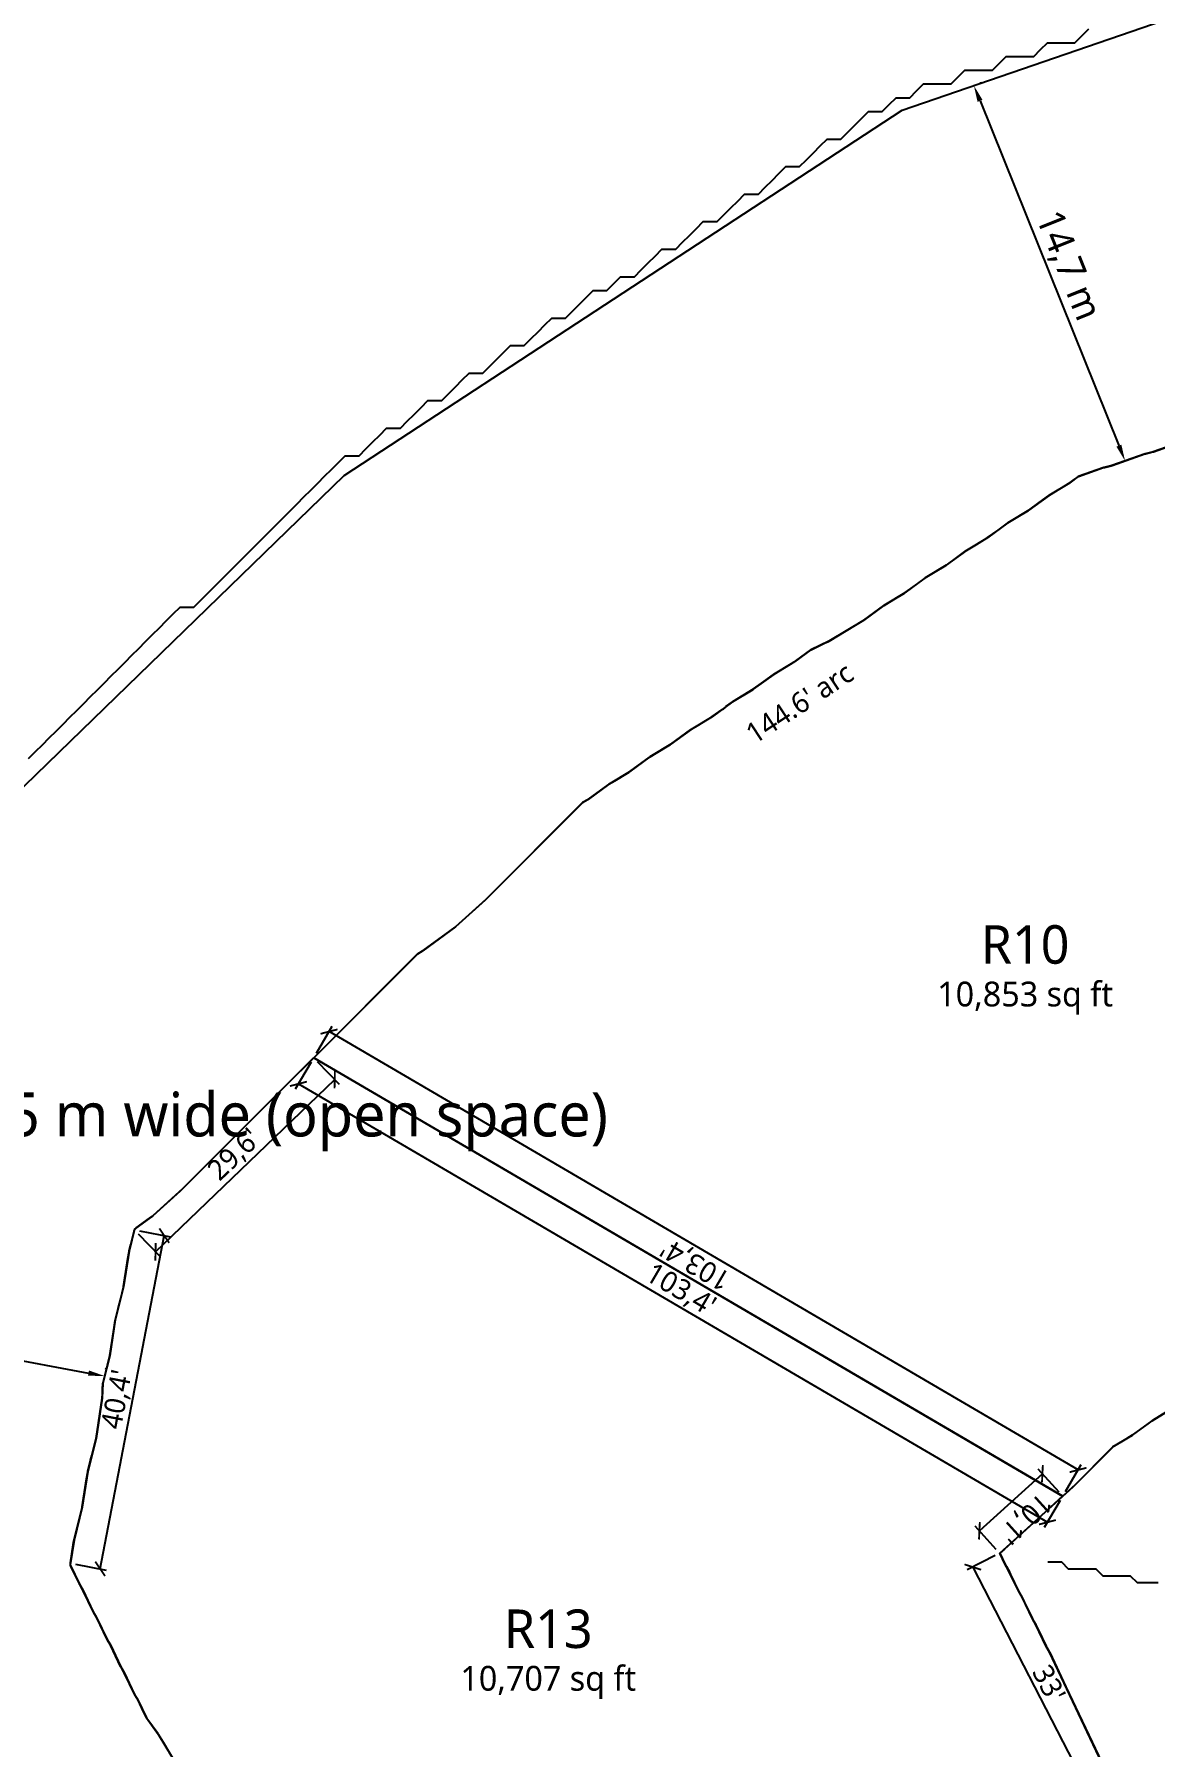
# Model space of a CAD drawing. Header units: metres. Extents: x 77 to 647, y -942 to -10.
# Drawn here: x 132.7 to 173.4, y -182.6 to -120.4 of the extents above; entities that cross this region are included whole.
import ezdxf
from ezdxf.enums import TextEntityAlignment as Align

# ---------------------------------------------------------------- set-up
doc = ezdxf.new("R2010")
doc.units = ezdxf.units.M
for name, color, linetype in [('COLONY_BOUNDARY', 3, 'Continuous'), ('DIM_GARDEN', 82, 'Continuous'), ('DIM_PLOTS', 5, 'Continuous'), ('DIM_PLOTS_ARC', 5, 'Continuous'), ('PLOT_TEXT', 7, 'Continuous'), ('PLOTS', 1, 'Continuous'), ('RIVERSIDE_GARDEN', 82, 'Continuous'), ('ROAD_CENTRELINE', 9, 'Continuous'), ('ROADS', 8, 'Continuous'), ('STREAM', 5, 'Continuous')]:
    doc.layers.add(name, color=color, linetype=linetype)
doc.styles.add('OpenSans', font='OpenSans-Regular.ttf')
doc.dimstyles.new('PLOT_FT', dxfattribs={"dimtxt": 0.75, "dimasz": 0.45, "dimexe": 0.225, "dimexo": 0.1875, "dimgap": 0.15, "dimtad": 1, "dimdec": 1, "dimlfac": 3.28084, "dimtxsty": 'OpenSans', "dimblk": 'ARCHTICK', "dimcen": 2.5, "dimazin": 3, "dimtfac": 1, "dimtmove": 0, "dimatfit": 3})
doc.dimstyles.new('ROAD_M', dxfattribs={"dimtxt": 1, "dimasz": 0.6, "dimexe": 0.3, "dimexo": 0.25, "dimgap": 0.2, "dimtad": 1, "dimdec": 1, "dimtxsty": 'OpenSans', "dimcen": 2.5, "dimazin": 3, "dimtfac": 1, "dimtmove": 0, "dimatfit": 3})

# ---------------------------------------------------------------- blocks, each defined once
blk = doc.blocks.new('_ARCHTICK')
at = {"color": 0, "linetype": 'BYBLOCK', "const_width": 0.15}
blk.add_lwpolyline([(-0.5, -0.5), (0.5, 0.5)], dxfattribs=at)
blk = doc.blocks.new('*D29')
at = {"color": 0}
for p, q in [((142.961, -157.442), (143.535, -156.46)), ((170.624, -172.578), (143.422, -156.655)), ((170.163, -173.365), (170.737, -172.383))]:
    blk.add_line(p, q, dxfattribs=at)
at = {"layer": 'Defpoints'}
for p in [(142.866, -157.604), (170.624, -172.578), (170.068, -173.527)]:
    blk.add_point(p, dxfattribs=at)
at = {"layer": 'DIM_PLOTS', "color": 0, "xscale": 0.44999999999999996, "yscale": 0.44999999999999996}
for p, rotation in [((143.422, -156.655), 149.65691929270614), ((170.624, -172.578), 329.6569192927061)]:
    blk.add_blockref('_ARCHTICK', p, dxfattribs=dict(at, rotation=rotation))
at = {"layer": 'DIM_PLOTS', "color": 0, "insert": (156.758, -165.069), "char_height": 0.75, "attachment_point": 5, "rotation": 149.65692, "style": 'OpenSans'}
blk.add_mtext("103,4'", dxfattribs=at)
blk = doc.blocks.new('*D39')
at = {"color": 0}
for p, q in [((167.613, -175.686), (166.602, -176.208)), ((166.802, -176.104), (171.412, -185.038)), ((172.223, -184.62), (171.212, -185.141))]:
    blk.add_line(p, q, dxfattribs=at)
at = {"layer": 'Defpoints'}
for p in [(167.78, -175.6), (166.802, -176.104), (172.389, -184.534)]:
    blk.add_point(p, dxfattribs=at)
at = {"layer": 'DIM_PLOTS', "color": 0, "xscale": 0.44999999999999996, "yscale": 0.44999999999999996}
for p, rotation in [((166.802, -176.104), 117.29079729415942), ((171.412, -185.038), -62.70920270584058)]:
    blk.add_blockref('_ARCHTICK', p, dxfattribs=dict(at, rotation=rotation))
at = {"layer": 'DIM_PLOTS', "color": 0, "insert": (169.574, -180.33), "char_height": 0.75, "attachment_point": 5, "rotation": 297.2908, "style": 'OpenSans'}
blk.add_mtext("33'", dxfattribs=at)
blk = doc.blocks.new('*D41')
at = {"color": 0}
for p, q in [((135.11, -176.168), (137.438, -164.068)), ((136.542, -163.895), (137.659, -164.11)), ((134.214, -175.996), (135.331, -176.211))]:
    blk.add_line(p, q, dxfattribs=at)
at = {"layer": 'Defpoints'}
for p in [(136.358, -163.86), (134.03, -175.96), (135.11, -176.168)]:
    blk.add_point(p, dxfattribs=at)
at = {"layer": 'DIM_PLOTS', "color": 0, "xscale": 0.44999999999999996, "yscale": 0.44999999999999996}
for p, rotation in [((137.438, -164.068), 79.10901115991983), ((135.11, -176.168), 259.1090111599198)]:
    blk.add_blockref('_ARCHTICK', p, dxfattribs=dict(at, rotation=rotation))
at = {"layer": 'DIM_PLOTS', "color": 0, "insert": (135.758, -170.019), "char_height": 0.75, "attachment_point": 5, "rotation": 79.10901, "style": 'OpenSans'}
blk.add_mtext("40,4'", dxfattribs=at)
blk = doc.blocks.new('*D42')
at = {"color": 0}
for p, q in [((142.996, -157.74), (143.784, -158.56)), ((137.12, -164.653), (143.628, -158.397)), ((136.488, -163.995), (137.276, -164.815))]:
    blk.add_line(p, q, dxfattribs=at)
at = {"layer": 'Defpoints'}
for p in [(142.866, -157.604), (136.358, -163.86), (137.12, -164.653)]:
    blk.add_point(p, dxfattribs=at)
at = {"layer": 'DIM_PLOTS', "color": 0, "xscale": 0.44999999999999996, "yscale": 0.44999999999999996}
for p, rotation in [((143.628, -158.397), 43.864845731076926), ((137.12, -164.653), 223.8648457310769)]:
    blk.add_blockref('_ARCHTICK', p, dxfattribs=dict(at, rotation=rotation))
at = {"layer": 'DIM_PLOTS', "color": 0, "insert": (140.01, -161.147), "char_height": 0.75, "attachment_point": 5, "rotation": 43.86485, "style": 'OpenSans'}
blk.add_mtext("29,6'", dxfattribs=at)
blk = doc.blocks.new('*D43')
at = {"color": 0}
for p, q in [((142.771, -157.766), (142.197, -158.748)), ((142.31, -158.554), (169.512, -174.476)), ((169.973, -173.689), (169.398, -174.671))]:
    blk.add_line(p, q, dxfattribs=at)
at = {"layer": 'Defpoints'}
for p in [(142.866, -157.604), (142.31, -158.554), (170.068, -173.527)]:
    blk.add_point(p, dxfattribs=at)
at = {"layer": 'DIM_PLOTS', "color": 0, "xscale": 0.44999999999999996, "yscale": 0.44999999999999996}
for p, rotation in [((142.31, -158.554), 149.65696807890234), ((169.512, -174.476), -30.34303192109766)]:
    blk.add_blockref('_ARCHTICK', p, dxfattribs=dict(at, rotation=rotation))
at = {"layer": 'DIM_PLOTS', "color": 0, "insert": (156.176, -166.062), "char_height": 0.75, "attachment_point": 5, "rotation": 329.65697, "style": 'OpenSans'}
blk.add_mtext("103,4'", dxfattribs=at)
blk = doc.blocks.new('*D44')
at = {"color": 0}
for p, q in [((169.329, -172.712), (167.041, -174.785)), ((169.942, -173.388), (169.178, -172.545)), ((167.654, -175.461), (166.89, -174.618))]:
    blk.add_line(p, q, dxfattribs=at)
at = {"layer": 'Defpoints'}
for p in [(169.329, -172.712), (170.068, -173.527), (167.78, -175.6)]:
    blk.add_point(p, dxfattribs=at)
at = {"layer": 'DIM_PLOTS', "color": 0, "xscale": 0.44999999999999996, "yscale": 0.44999999999999996}
for p, rotation in [((169.329, -172.712), 42.183413516332934), ((167.041, -174.785), -137.81658648366707)]:
    blk.add_blockref('_ARCHTICK', p, dxfattribs=dict(at, rotation=rotation))
at = {"layer": 'DIM_PLOTS', "color": 0, "insert": (168.689, -174.304), "char_height": 0.75, "attachment_point": 5, "rotation": 222.18341, "style": 'OpenSans'}
blk.add_mtext("10,1'", dxfattribs=at)
blk = doc.blocks.new('_CLOSEDFILLED')
at = {"color": 0, "linetype": 'BYBLOCK'}
blk.add_solid([(-1, 0.16), (0, 0), (-1, -0.16)], dxfattribs=at)
blk = doc.blocks.new('*D246')
at = {"color": 0}
for p, q in [((167.07, -122.2), (167.117, -122.181)), ((167.063, -122.849), (172.107, -135.373)), ((172.563, -135.836), (172.609, -135.817))]:
    blk.add_line(p, q, dxfattribs=at)
at = {"layer": 'Defpoints'}
for p in [(166.838, -122.293), (166.838, -122.293), (172.331, -135.929)]:
    blk.add_point(p, dxfattribs=at)
at = {"layer": 'DIM_GARDEN', "color": 0, "xscale": 0.6, "yscale": 0.6}
for p, rotation in [((166.838, -122.293), 111.93965939742556), ((172.331, -135.929), -68.06034060257444)]:
    blk.add_blockref('_CLOSEDFILLED', p, dxfattribs=dict(at, rotation=rotation))
at = {"layer": 'DIM_GARDEN', "color": 0, "insert": (170.234, -128.849), "char_height": 1, "attachment_point": 5, "rotation": 291.93966, "style": 'OpenSans'}
blk.add_mtext('14,7 m', dxfattribs=at)
blk = doc.blocks.new('*D247')
at = {"color": 0}
for p, q in [((121.132, -166.291), (121.142, -166.242)), ((121.677, -166.646), (134.686, -169.058)), ((135.321, -168.922), (135.33, -168.872))]:
    blk.add_line(p, q, dxfattribs=at)
at = {"layer": 'Defpoints'}
for p in [(121.087, -166.537), (121.087, -166.537), (135.276, -169.167)]:
    blk.add_point(p, dxfattribs=at)
at = {"layer": 'DIM_GARDEN', "color": 0, "xscale": 0.6, "yscale": 0.6}
for p, rotation in [((121.087, -166.537), 169.49687667655957), ((135.276, -169.167), -10.503123323440434)]:
    blk.add_blockref('_CLOSEDFILLED', p, dxfattribs=dict(at, rotation=rotation))
at = {"layer": 'DIM_GARDEN', "color": 0, "insert": (128.309, -167.164), "char_height": 1, "attachment_point": 5, "rotation": 349.49688, "style": 'OpenSans'}
blk.add_mtext('14,4 m', dxfattribs=at)

msp = doc.modelspace()

# ---------------------------------------------------------------- linework, layer by layer
at = {"layer": 'COLONY_BOUNDARY'}
msp.add_lwpolyline([(222.88, -259.14), (209.26, -249.96), (194.47, -246.82), (170.8, -238.57), (151.35, -227.07), (134.39, -209.29), (126.82, -193.61), (122.36, -185.17), (118.94, -178.32), (122.83, -156.97), (143.97, -136.46), (164.23, -123.19), (208.6, -107.93), (221.48, -103.71)], dxfattribs=at)
at = {"layer": 'PLOTS'}
for points in [[(174.094, -170.313), (173.321, -170.783), (173.31, -170.79), (173.3, -170.798), (173.154, -170.904), (172.606, -171.306), (172.594, -171.314), (172.257, -171.516), (171.932, -171.711), (171.9, -171.73), (171.874, -171.756), (170.443, -173.187), (170.437, -173.192), (170.068, -173.527), (142.866, -157.604), (146.609, -153.861), (146.609, -153.861), (146.616, -153.854), (146.624, -153.847), (146.639, -153.836), (146.647, -153.83), (146.655, -153.825), (146.818, -153.727), (146.83, -153.72), (146.841, -153.712), (147.819, -152.997), (148.007, -152.859), (148.02, -152.85), (148.032, -152.839), (149.105, -151.865), (149.11, -151.86), (149.115, -151.855), (149.807, -151.163), (152.609, -148.361), (152.616, -148.354), (152.624, -148.347), (152.639, -148.336), (152.647, -148.33), (152.655, -148.325), (152.734, -148.278), (152.818, -148.227), (152.83, -148.22), (152.841, -148.212), (153.56, -147.687), (153.566, -147.683), (153.575, -147.677), (153.58, -147.674), (153.796, -147.543), (154.319, -147.227), (154.33, -147.22), (154.34, -147.212), (155.06, -146.687), (155.066, -146.683), (155.075, -146.677), (155.08, -146.674), (155.296, -146.543), (155.819, -146.227), (155.83, -146.22), (155.84, -146.212), (156.56, -145.687), (156.566, -145.683), (156.575, -145.677), (156.58, -145.674), (156.853, -145.509), (157.319, -145.227), (157.33, -145.22), (157.34, -145.212), (157.577, -145.04), (157.657, -144.981), (157.663, -144.977), (157.671, -144.972), (157.684, -144.965), (157.688, -144.962), (157.709, -144.953), (157.709, -144.953), (157.725, -144.945), (157.75, -144.931), (157.774, -144.914), (157.796, -144.894), (157.816, -144.873), (157.825, -144.862), (157.83, -144.856), (157.835, -144.851), (158.043, -144.7), (158.065, -144.684), (158.076, -144.677), (158.819, -144.227), (158.83, -144.22), (158.84, -144.212), (159.216, -143.938), (159.565, -143.684), (159.576, -143.677), (160.216, -143.289), (160.319, -143.227), (160.33, -143.22), (160.34, -143.212), (160.378, -143.185), (160.914, -142.794), (160.92, -142.79), (160.926, -142.787), (161.42, -142.551), (161.557, -142.486), (161.57, -142.48), (161.583, -142.472), (162.819, -141.727), (162.83, -141.72), (162.841, -141.712), (163.565, -141.184), (163.576, -141.177), (163.933, -140.96), (164.319, -140.727), (164.33, -140.72), (164.34, -140.712), (164.716, -140.438), (165.065, -140.184), (165.076, -140.177), (165.433, -139.96), (165.819, -139.727), (165.83, -139.72), (165.84, -139.712), (166.216, -139.438), (166.565, -139.184), (166.576, -139.177), (166.933, -138.96), (167.319, -138.727), (167.33, -138.72), (167.34, -138.712), (167.716, -138.438), (168.065, -138.184), (168.076, -138.177), (168.433, -137.96), (168.819, -137.727), (168.83, -137.72), (168.84, -137.712), (169.216, -137.438), (169.565, -137.184), (169.576, -137.177), (170.319, -136.727), (170.33, -136.72), (170.341, -136.712), (170.484, -136.607), (170.624, -136.504), (170.63, -136.5), (170.637, -136.498), (171.553, -136.173), (171.568, -136.168), (171.593, -136.162), (171.835, -136.104), (171.85, -136.1), (171.865, -136.095), (173.053, -135.673), (173.068, -135.668), (173.335, -135.604), (173.35, -135.6), (173.365, -135.595), (174.553, -135.173)], [(137.972, -183.417), (137.441, -182.537), (137.227, -182.181), (137.22, -182.17), (137.212, -182.159), (136.804, -181.599), (136.804, -181.599), (136.802, -181.596), (136.8, -181.594), (136.798, -181.591), (136.796, -181.588), (136.793, -181.582), (136.789, -181.576), (136.786, -181.57), (136.784, -181.568), (136.783, -181.565), (136.781, -181.562), (136.78, -181.559), (136.78, -181.559), (136.687, -181.364), (136.486, -180.943), (136.486, -180.943), (136.48, -180.93), (136.473, -180.918), (136.473, -180.918), (136.425, -180.838), (136.368, -180.743), (136.368, -180.743), (136.366, -180.74), (136.364, -180.737), (136.362, -180.734), (136.358, -180.726), (136.357, -180.723), (136.355, -180.72), (136.353, -180.716), (135.986, -179.943), (135.986, -179.943), (135.98, -179.93), (135.973, -179.918), (135.973, -179.918), (135.881, -179.765), (135.868, -179.743), (135.868, -179.743), (135.866, -179.74), (135.864, -179.737), (135.862, -179.734), (135.858, -179.726), (135.857, -179.723), (135.855, -179.72), (135.853, -179.716), (135.486, -178.943), (135.486, -178.943), (135.48, -178.93), (135.473, -178.918), (135.473, -178.918), (135.381, -178.765), (135.368, -178.743), (135.368, -178.743), (135.366, -178.74), (135.364, -178.737), (135.362, -178.734), (135.358, -178.726), (135.357, -178.723), (135.355, -178.72), (135.353, -178.716), (134.986, -177.943), (134.986, -177.943), (134.98, -177.93), (134.973, -177.918), (134.973, -177.918), (134.881, -177.765), (134.868, -177.743), (134.868, -177.743), (134.866, -177.74), (134.864, -177.737), (134.862, -177.734), (134.858, -177.726), (134.857, -177.723), (134.855, -177.72), (134.853, -177.716), (134.486, -176.943), (134.486, -176.943), (134.48, -176.93), (134.473, -176.918), (134.473, -176.918), (134.368, -176.743), (134.366, -176.74), (134.364, -176.736), (134.362, -176.733), (134.358, -176.726), (134.357, -176.723), (134.355, -176.72), (134.354, -176.717), (134.248, -176.495), (134.094, -176.174), (134.049, -176.081), (134.049, -176.081), (134.048, -176.078), (134.046, -176.074), (134.045, -176.071), (134.043, -176.068), (134.041, -176.061), (134.038, -176.054), (134.036, -176.048), (134.035, -176.042), (134.033, -176.035), (134.031, -176.028), (134.03, -176.022), (134.029, -176.015), (134.028, -176.009), (134.028, -176.002), (134.028, -175.995), (134.028, -175.989), (134.028, -175.982), (134.028, -175.975), (134.029, -175.967), (134.029, -175.964), (134.03, -175.96), (134.03, -175.96), (134.03, -175.957), (134.031, -175.953), (134.031, -175.953), (134.133, -175.301), (134.133, -175.3), (134.158, -175.144), (134.158, -175.14), (134.159, -175.137), (134.16, -175.134), (134.161, -175.126), (134.162, -175.123), (134.163, -175.12), (134.163, -175.117), (134.457, -173.943), (134.457, -173.943), (134.46, -173.93), (134.462, -173.916), (134.462, -173.916), (134.618, -172.902), (134.658, -172.644), (134.658, -172.644), (134.658, -172.641), (134.659, -172.637), (134.66, -172.634), (134.661, -172.626), (134.662, -172.623), (134.663, -172.619), (134.664, -172.616), (134.761, -172.224), (134.806, -172.046), (134.96, -171.43), (135.18, -169.97), (135.189, -169.803), (135.199, -169.62), (135.209, -169.454), (135.209, -169.451), (135.209, -169.447), (135.209, -169.444), (135.21, -169.441), (135.211, -169.434), (135.212, -169.427), (135.213, -169.42), (135.214, -169.417), (135.214, -169.413), (135.215, -169.41), (135.216, -169.406), (135.216, -169.406), (135.374, -168.774), (135.457, -168.443), (135.457, -168.443), (135.46, -168.43), (135.462, -168.416), (135.462, -168.416), (135.618, -167.402), (135.658, -167.144), (135.658, -167.144), (135.658, -167.141), (135.659, -167.137), (135.66, -167.134), (135.661, -167.126), (135.662, -167.123), (135.663, -167.119), (135.664, -167.116), (135.764, -166.716), (135.81, -166.531), (135.856, -166.346), (135.957, -165.943), (135.957, -165.943), (135.96, -165.93), (135.962, -165.916), (135.962, -165.916), (136.118, -164.902), (136.158, -164.644), (136.158, -164.644), (136.158, -164.641), (136.159, -164.637), (136.16, -164.634), (136.161, -164.626), (136.162, -164.623), (136.163, -164.619), (136.164, -164.616), (136.219, -164.393), (136.341, -163.906), (136.342, -163.902), (136.343, -163.899), (136.344, -163.895), (136.345, -163.892), (136.347, -163.885), (136.35, -163.878), (136.352, -163.872), (136.355, -163.867), (136.358, -163.86), (136.361, -163.854), (136.364, -163.849), (136.367, -163.843), (136.371, -163.837), (136.374, -163.832), (136.379, -163.826), (136.383, -163.821), (136.387, -163.817), (136.392, -163.811), (136.396, -163.807), (136.401, -163.803), (136.406, -163.798), (136.412, -163.793), (136.414, -163.791), (136.417, -163.788), (136.42, -163.786), (136.423, -163.784), (136.955, -163.397), (137.007, -163.36), (137.007, -163.36), (137.02, -163.35), (137.032, -163.339), (137.032, -163.339), (138.026, -162.436), (138.061, -162.404), (138.105, -162.365), (138.11, -162.36), (138.115, -162.355), (142.861, -157.609), (142.861, -157.609), (142.866, -157.604), (142.873, -157.608), (170.062, -173.523), (170.068, -173.527), (170.063, -173.532), (170.063, -173.532), (168.989, -174.504), (167.947, -175.449), (167.947, -175.449), (167.78, -175.6), (167.879, -175.802), (167.879, -175.802), (167.966, -175.981), (167.966, -175.981), (167.97, -175.99), (167.975, -175.999), (167.975, -175.999), (168.013, -176.066), (168.021, -176.08), (168.086, -176.193), (168.086, -176.193), (168.089, -176.198), (168.091, -176.202), (168.093, -176.207), (168.093, -176.207), (168.171, -176.369), (168.465, -176.98), (168.465, -176.98), (168.47, -176.99), (168.475, -176.999), (168.475, -176.999), (168.484, -177.014), (168.511, -177.062), (168.586, -177.193), (168.586, -177.193), (168.589, -177.198), (168.591, -177.202), (168.593, -177.207), (168.593, -177.207), (168.671, -177.369), (168.965, -177.98), (168.965, -177.98), (168.97, -177.99), (168.975, -177.999), (168.975, -177.999), (168.984, -178.014), (169.011, -178.062), (169.086, -178.193), (169.086, -178.193), (169.089, -178.198), (169.091, -178.202), (169.093, -178.207), (169.093, -178.207), (169.171, -178.369), (169.465, -178.98), (169.465, -178.98), (169.47, -178.99), (169.475, -178.999), (169.475, -178.999), (169.489, -179.023), (169.586, -179.193), (169.586, -179.193), (169.588, -179.198), (169.591, -179.203), (169.594, -179.208), (169.594, -179.208), (170.181, -180.448), (171.485, -183.199)]]:
    msp.add_lwpolyline(points, dxfattribs=at)
at = {"layer": 'RIVERSIDE_GARDEN'}
for points in [[(222.88, -259.14), (209.26, -249.96), (194.47, -246.82), (194.47, -246.82), (170.8, -238.57), (151.35, -227.07), (134.39, -209.29), (126.82, -193.61), (122.36, -185.17), (118.94, -178.32), (122.83, -156.97), (143.97, -136.46), (164.23, -123.19), (208.6, -107.93), (221.48, -103.71)], [(174.56, -135.17), (173.35, -135.6), (173.06, -135.67), (171.85, -136.1), (171.56, -136.17), (170.63, -136.5), (170.33, -136.72), (169.57, -137.18), (168.83, -137.72), (168.07, -138.18), (167.33, -138.72), (166.57, -139.18), (165.83, -139.72), (165.07, -140.18), (164.33, -140.72), (163.57, -141.18), (162.83, -141.72), (161.57, -142.48), (160.92, -142.79), (160.33, -143.22), (159.57, -143.68), (158.83, -144.22), (158.07, -144.68), (157.33, -145.22), (156.57, -145.68), (155.83, -146.22), (155.07, -146.68), (154.33, -147.22), (153.57, -147.68), (152.83, -148.22), (152.63, -148.34), (149.11, -151.86), (148.02, -152.85), (146.83, -153.72), (146.63, -153.84), (138.11, -162.36), (137.02, -163.35), (136.36, -163.83), (136.16, -164.63), (135.96, -165.93), (135.66, -167.13), (135.46, -168.43), (135.21, -169.43), (135.18, -169.97), (134.96, -171.43), (134.66, -172.63), (134.46, -173.93), (134.16, -175.13), (134.02, -176.02), (134.36, -176.73), (134.48, -176.93), (134.86, -177.73), (134.98, -177.93), (135.36, -178.73), (135.48, -178.93), (135.86, -179.73), (135.98, -179.93), (136.36, -180.73), (136.48, -180.93), (136.79, -181.58), (137.22, -182.17), (137.98, -183.43)]]:
    msp.add_lwpolyline(points, dxfattribs=at)
at = {"layer": 'ROAD_CENTRELINE'}
msp.add_lwpolyline([(173.53, -176.682), (173.28, -176.682), (173.03, -176.682), (172.78, -176.682), (172.53, -176.432), (172.28, -176.432), (172.03, -176.432), (171.78, -176.432), (171.53, -176.432), (171.28, -176.182), (171.03, -176.182), (170.78, -176.182), (170.53, -176.182), (170.28, -176.182), (170.03, -175.932), (169.78, -175.932), (169.53, -175.932)], dxfattribs=at)
at = {"layer": 'ROADS'}
msp.add_lwpolyline([(171.49, -183.21), (169.59, -179.2), (169.47, -178.99), (169.09, -178.2), (168.97, -177.99), (168.59, -177.2), (168.47, -176.99), (168.09, -176.2), (167.97, -175.99), (167.78, -175.6), (170.44, -173.19), (171.9, -171.73), (172.6, -171.31), (173.31, -170.79), (174.1, -170.31)], dxfattribs=at)
at = {"layer": 'STREAM'}
msp.add_lwpolyline([(171, -120.25), (170.75, -120.5), (170.5, -120.75), (170, -120.75), (169.5, -120.75), (169.25, -121), (169, -121.25), (168.5, -121.25), (168, -121.25), (167.75, -121.5), (167.5, -121.75), (167, -121.75), (166.5, -121.75), (166.25, -122), (166, -122.25), (165.5, -122.25), (165, -122.25), (164.75, -122.5), (164.5, -122.75), (164, -122.75), (163.75, -123), (163.5, -123.25), (163, -123.25), (162.75, -123.5), (162.5, -123.75), (162.25, -124), (162, -124.25), (161.5, -124.25), (161.25, -124.5), (161, -124.75), (160.75, -125), (160.5, -125.25), (160, -125.25), (159.75, -125.5), (159.5, -125.75), (159.25, -126), (159, -126.25), (158.5, -126.25), (158.25, -126.5), (158, -126.75), (157.75, -127), (157.5, -127.25), (157, -127.25), (156.75, -127.5), (156.5, -127.75), (156.25, -128), (156, -128.25), (155.5, -128.25), (155.25, -128.5), (155, -128.75), (154.75, -129), (154.5, -129.25), (154, -129.25), (153.75, -129.5), (153.5, -129.75), (153, -129.75), (152.75, -130), (152.5, -130.25), (152.25, -130.5), (152, -130.75), (151.5, -130.75), (151.25, -131), (151, -131.25), (150.75, -131.5), (150.5, -131.75), (150, -131.75), (149.75, -132), (149.5, -132.25), (149.25, -132.5), (149, -132.75), (148.5, -132.75), (148.25, -133), (148, -133.25), (147.75, -133.5), (147.5, -133.75), (147, -133.75), (146.75, -134), (146.5, -134.25), (146.25, -134.5), (146, -134.75), (145.5, -134.75), (145.25, -135), (145, -135.25), (144.75, -135.5), (144.5, -135.75), (144, -135.75), (143.75, -136), (143.5, -136.25), (143.25, -136.5), (143, -136.75), (142.75, -137), (142.5, -137.25), (142.25, -137.5), (142, -137.75), (141.75, -138), (141.5, -138.25), (141.25, -138.5), (141, -138.75), (140.75, -139), (140.5, -139.25), (140.25, -139.5), (140, -139.75), (139.75, -140), (139.5, -140.25), (139.25, -140.5), (139, -140.75), (138.75, -141), (138.5, -141.25), (138, -141.25), (137.75, -141.5), (137.5, -141.75), (137.25, -142), (137, -142.25), (136.75, -142.5), (136.5, -142.75), (136.25, -143), (136, -143.25), (135.75, -143.5), (135.5, -143.75), (135.25, -144), (135, -144.25), (134.75, -144.5), (134.5, -144.75), (134.25, -145), (134, -145.25), (133.75, -145.5), (133.5, -145.75), (133.25, -146), (133, -146.25), (132.75, -146.5), (132.5, -146.75)], dxfattribs=at)

# ---------------------------------------------------------------- texts
at = {"layer": 'DIM_GARDEN', "style": 'OpenSans'}
msp.add_text('RIVERSIDE GARDEN - 15 m wide (open space)', height=1.6, dxfattribs=at).set_placement((131.572, -159.665), align=Align.MIDDLE_CENTER)
at = {"layer": 'DIM_PLOTS_ARC', "style": 'OpenSans'}
msp.add_text("144.6' arc", height=0.75, rotation=33.33861, dxfattribs=at).set_placement((160.504, -144.718), align=Align.MIDDLE_CENTER)
at = {"layer": 'PLOT_TEXT', "style": 'OpenSans'}
for s, height, p in [('R10', 1.4, (168.701, -153.491)), ('10,853 sq ft', 0.9, (168.701, -155.291)), ('R13', 1.4, (151.384, -178.344)), ('10,707 sq ft', 0.9, (151.384, -180.144))]:
    msp.add_text(s, height=height, dxfattribs=at).set_placement(p, align=Align.MIDDLE_CENTER)

# ---------------------------------------------------------------- dimensions: what is measured, and where the dimension line sits
at = {"layer": 'DIM_GARDEN'}
for base, p1, p2, angle, picture, middle in [((166.838, -122.293), (166.838, -122.293), (172.331, -135.929), 291.93966, '*D246', (170.234, -128.849)), ((121.087, -166.537), (121.087, -166.537), (135.276, -169.167), 349.49688, '*D247', (128.309, -167.164))]:
    dim = msp.add_linear_dim(base=base, p1=p1, p2=p2, angle=angle, dimstyle='ROAD_M', dxfattribs=at)
    dim.commit()
    dim.dimension.update_dxf_attribs({"geometry": picture, "text_midpoint": middle})
at = {"layer": 'DIM_PLOTS'}
for base, p1, p2, angle, picture, middle in [((170.624, -172.578), (170.068, -173.527), (142.866, -157.604), 149.65692, '*D29', (156.758, -165.069)), ((137.12, -164.653), (136.358, -163.86), (142.866, -157.604), 43.86485, '*D42', (140.01, -161.147)), ((142.31, -158.554), (142.866, -157.604), (170.068, -173.527), 329.65697, '*D43', (156.176, -166.062)), ((135.11, -176.168), (134.03, -175.96), (136.358, -163.86), 79.10901, '*D41', (135.758, -170.019)), ((169.329, -172.712), (170.068, -173.527), (167.78, -175.6), 222.18341, '*D44', (168.689, -174.304)), ((166.802, -176.104), (167.78, -175.6), (172.389, -184.534), 297.2908, '*D39', (169.574, -180.33))]:
    dim = msp.add_linear_dim(base=base, p1=p1, p2=p2, angle=angle, dimstyle='PLOT_FT', dxfattribs=at)
    dim.commit()
    dim.dimension.update_dxf_attribs({"geometry": picture, "text_midpoint": middle})

doc.saveas('drawing.dxf')
